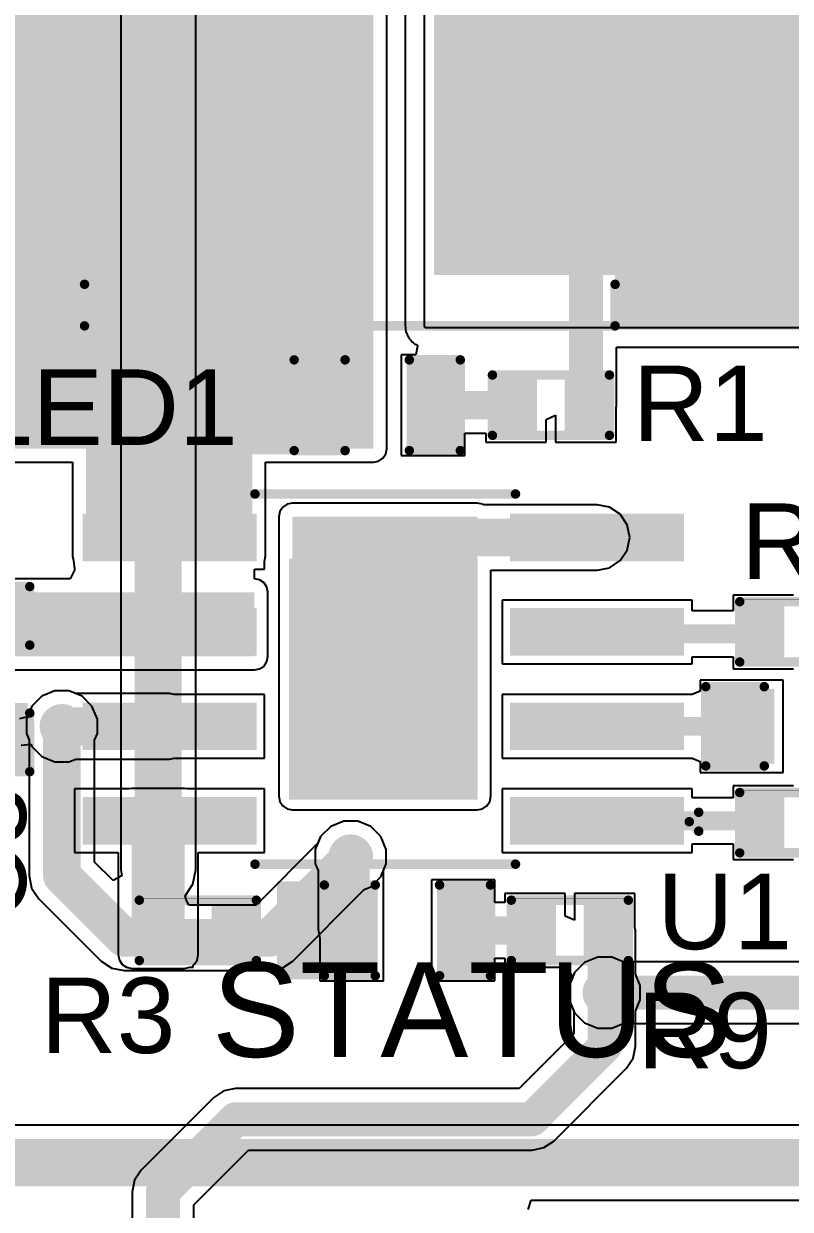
# Model space of a CAD drawing. Header units: millimetres. Extents: x 0.2 to 61.8, y 0.1 to 56.6.
# Drawn here: x 22.55 to 32.86, y 26.25 to 42.19 of the extents above; entities that cross this region are included whole.
import ezdxf

# ---------------------------------------------------------------- set-up
doc = ezdxf.new("R2010")
doc.units = ezdxf.units.MM
for name, color, linetype in [('BottomLayer', 5, 'Continuous'), ('BottomSolder', 6, 'Continuous'), ('TopLayer', 1, 'Continuous'), ('TopOverlay', 2, 'Continuous'), ('TopPaste', 8, 'Continuous'), ('TopSolder', 216, 'Continuous'), ('ViaHoleLayer', 16, 'Continuous')]:
    doc.layers.add(name, color=color, linetype=linetype)
doc.styles.add('Arial', font='', dxfattribs={"height": 0.2})
doc.styles.get('Arial').set_extended_font_data('Arial')

# ---------------------------------------------------------------- blocks, each defined once
blk = doc.blocks.new('SO_8_PWRPD_6')
at = {"layer": 'TopLayer'}
for points in [[(-3.975, 2.155), (-1.775, 2.155), (-1.775, 1.655), (-3.975, 1.655)], [(1.775, 2.155), (3.975, 2.155), (3.975, 1.655), (1.775, 1.655)], [(-1.2, 1.55), (1.2, 1.55), (1.2, -1.55), (-1.2, -1.55)], [(-3.975, 0.885), (-1.775, 0.885), (-1.775, 0.385), (-3.975, 0.385)], [(1.775, 0.885), (3.975, 0.885), (3.975, 0.385), (1.775, 0.385)], [(-3.975, -0.385), (-1.775, -0.385), (-1.775, -0.885), (-3.975, -0.885)], [(1.775, -0.385), (3.975, -0.385), (3.975, -0.885), (1.775, -0.885)], [(-3.975, -1.655), (-1.775, -1.655), (-1.775, -2.155), (-3.975, -2.155)], [(1.775, -1.655), (3.975, -1.655), (3.975, -2.155), (1.775, -2.155)]]:
    blk.add_hatch(color=1, dxfattribs=at).paths.add_polyline_path(points)
at = {"layer": 'TopPaste'}
for points in [[(-3.975, 2.155), (-1.775, 2.155), (-1.775, 1.655), (-3.975, 1.655)], [(1.775, 2.155), (3.975, 2.155), (3.975, 1.655), (1.775, 1.655)], [(-1.2, 1.55), (1.2, 1.55), (1.2, -1.55), (-1.2, -1.55)], [(-3.975, 0.885), (-1.775, 0.885), (-1.775, 0.385), (-3.975, 0.385)], [(1.775, 0.885), (3.975, 0.885), (3.975, 0.385), (1.775, 0.385)], [(-3.975, -0.385), (-1.775, -0.385), (-1.775, -0.885), (-3.975, -0.885)], [(1.775, -0.385), (3.975, -0.385), (3.975, -0.885), (1.775, -0.885)], [(-3.975, -1.655), (-1.775, -1.655), (-1.775, -2.155), (-3.975, -2.155)], [(1.775, -1.655), (3.975, -1.655), (3.975, -2.155), (1.775, -2.155)]]:
    blk.add_hatch(color=8, dxfattribs=at).paths.add_polyline_path(points)
at = {"layer": 'TopSolder'}
for points in [[(-4.045, 2.225), (-1.705, 2.225), (-1.705, 1.585), (-4.045, 1.585)], [(1.705, 2.225), (4.045, 2.225), (4.045, 1.585), (1.705, 1.585)], [(-1.27, 1.62), (1.27, 1.62), (1.27, -1.62), (-1.27, -1.62)], [(-4.045, 0.955), (-1.705, 0.955), (-1.705, 0.315), (-4.045, 0.315)], [(1.705, 0.955), (4.045, 0.955), (4.045, 0.315), (1.705, 0.315)], [(-4.045, -0.315), (-1.705, -0.315), (-1.705, -0.955), (-4.045, -0.955)], [(1.705, -0.315), (4.045, -0.315), (4.045, -0.955), (1.705, -0.955)], [(-4.045, -1.585), (-1.705, -1.585), (-1.705, -2.225), (-4.045, -2.225)], [(1.705, -1.585), (4.045, -1.585), (4.045, -2.225), (1.705, -2.225)]]:
    blk.add_hatch(color=216, dxfattribs=at).paths.add_polyline_path(points)
at = {"layer": 'TopOverlay', "const_width": 0.127}
for points in [[(1.727, 2.489), (-1.778, 2.489)], [(-4.243, 2.045), (-4.243, 1.791)], [(-4.116, 1.918), (-4.243, 2.045)], [(-4.116, 1.918), (-4.243, 1.791)], [(1.727, -2.489), (-1.778, -2.489)]]:
    blk.add_lwpolyline(points, dxfattribs=at)
at = {"layer": 'TopOverlay', "const_width": 0.0635}
for points in [[(-1.81, 2.489, 1), (-1.746, 2.489, 1)], [(1.695, 2.489, 1), (1.759, 2.489, 1)], [(-4.275, 2.045, 1), (-4.211, 2.045, 1)], [(-4.275, 2.045, 1), (-4.211, 2.045, 1)], [(-4.148, 1.918, 1), (-4.084, 1.918, 1)], [(-4.148, 1.918, 1), (-4.084, 1.918, 1)], [(-4.275, 1.791, 1), (-4.211, 1.791, 1)], [(-4.275, 1.791, 1), (-4.211, 1.791, 1)], [(-1.81, -2.489, 1), (-1.746, -2.489, 1)], [(1.695, -2.489, 1), (1.759, -2.489, 1)]]:
    blk.add_lwpolyline(points, format="xyb", close=True, dxfattribs=at)
blk = doc.blocks.new('R___0402_18')
at = {"layer": 'TopLayer'}
for points in [[(-0.699, -0.318), (-0.699, 0.318), (-0.241, 0.318), (-0.241, -0.318)], [(0.241, -0.318), (0.241, 0.318), (0.699, 0.318), (0.699, -0.318)]]:
    blk.add_hatch(color=1, dxfattribs=at).paths.add_polyline_path(points)
at = {"layer": 'TopPaste'}
for points in [[(-0.699, -0.318), (-0.699, 0.318), (-0.241, 0.318), (-0.241, -0.318)], [(0.241, -0.318), (0.241, 0.318), (0.699, 0.318), (0.699, -0.318)]]:
    blk.add_hatch(color=8, dxfattribs=at).paths.add_polyline_path(points)
at = {"layer": 'TopSolder'}
for points in [[(-0.754, -0.373), (-0.754, 0.373), (-0.186, 0.373), (-0.186, -0.373)], [(0.186, -0.373), (0.186, 0.373), (0.754, 0.373), (0.754, -0.373)]]:
    blk.add_hatch(color=216, dxfattribs=at).paths.add_polyline_path(points)
at = {"layer": 'TopOverlay'}
for points, const_width in [([(0.787, 0.406), (-0.787, 0.406)], 0.127), ([(-0.787, 0.406), (-0.787, -0.406)], 0.127), ([(0.787, 0.406), (0.787, -0.406)], 0.127), ([(0.787, -0.406), (-0.787, -0.406)], 0.127), ([(0.813, -0.432), (-0.813, -0.432)], 0.00323)]:
    blk.add_lwpolyline(points, dxfattribs=dict(at, const_width=const_width))
for points, const_width in [([(-0.819, 0.406, 1), (-0.756, 0.406, 1)], 0.0635), ([(-0.819, 0.406, 1), (-0.756, 0.406, 1)], 0.0635), ([(0.756, 0.406, 1), (0.819, 0.406, 1)], 0.0635), ([(0.756, 0.406, 1), (0.819, 0.406, 1)], 0.0635), ([(-0.819, -0.406, 1), (-0.756, -0.406, 1)], 0.0635), ([(-0.819, -0.406, 1), (-0.756, -0.406, 1)], 0.0635), ([(-0.814, -0.432, 1), (-0.812, -0.432, 1)], 0.00161), ([(0.756, -0.406, 1), (0.819, -0.406, 1)], 0.0635), ([(0.756, -0.406, 1), (0.819, -0.406, 1)], 0.0635), ([(0.812, -0.432, 1), (0.814, -0.432, 1)], 0.00161)]:
    blk.add_lwpolyline(points, format="xyb", close=True, dxfattribs=dict(at, const_width=const_width))
blk = doc.blocks.new('R___0402_22')
at = {"layer": 'TopLayer'}
for points in [[(-0.699, -0.318), (-0.699, 0.318), (-0.241, 0.318), (-0.241, -0.318)], [(0.241, -0.318), (0.241, 0.318), (0.699, 0.318), (0.699, -0.318)]]:
    blk.add_hatch(color=1, dxfattribs=at).paths.add_polyline_path(points)
at = {"layer": 'TopPaste'}
for points in [[(-0.699, -0.318), (-0.699, 0.318), (-0.241, 0.318), (-0.241, -0.318)], [(0.241, -0.318), (0.241, 0.318), (0.699, 0.318), (0.699, -0.318)]]:
    blk.add_hatch(color=8, dxfattribs=at).paths.add_polyline_path(points)
at = {"layer": 'TopSolder'}
for points in [[(-0.754, -0.373), (-0.754, 0.373), (-0.186, 0.373), (-0.186, -0.373)], [(0.186, -0.373), (0.186, 0.373), (0.754, 0.373), (0.754, -0.373)]]:
    blk.add_hatch(color=216, dxfattribs=at).paths.add_polyline_path(points)
at = {"layer": 'TopOverlay'}
for points, const_width in [([(0.787, 0.406), (-0.787, 0.406)], 0.127), ([(-0.787, 0.406), (-0.787, -0.406)], 0.127), ([(0.787, 0.406), (0.787, -0.406)], 0.127), ([(0.787, -0.406), (-0.787, -0.406)], 0.127), ([(0.813, -0.432), (-0.813, -0.432)], 0.00323)]:
    blk.add_lwpolyline(points, dxfattribs=dict(at, const_width=const_width))
for points, const_width in [([(-0.819, 0.406, 1), (-0.756, 0.406, 1)], 0.0635), ([(-0.819, 0.406, 1), (-0.756, 0.406, 1)], 0.0635), ([(0.756, 0.406, 1), (0.819, 0.406, 1)], 0.0635), ([(0.756, 0.406, 1), (0.819, 0.406, 1)], 0.0635), ([(-0.819, -0.406, 1), (-0.756, -0.406, 1)], 0.0635), ([(-0.819, -0.406, 1), (-0.756, -0.406, 1)], 0.0635), ([(-0.814, -0.432, 1), (-0.812, -0.432, 1)], 0.00161), ([(0.756, -0.406, 1), (0.819, -0.406, 1)], 0.0635), ([(0.756, -0.406, 1), (0.819, -0.406, 1)], 0.0635), ([(0.812, -0.432, 1), (0.814, -0.432, 1)], 0.00161)]:
    blk.add_lwpolyline(points, format="xyb", close=True, dxfattribs=dict(at, const_width=const_width))
blk = doc.blocks.new('R___0402_23')
at = {"layer": 'TopLayer'}
for points in [[(-0.699, -0.318), (-0.699, 0.318), (-0.241, 0.318), (-0.241, -0.318)], [(0.241, -0.318), (0.241, 0.318), (0.699, 0.318), (0.699, -0.318)]]:
    blk.add_hatch(color=1, dxfattribs=at).paths.add_polyline_path(points)
at = {"layer": 'TopPaste'}
for points in [[(-0.699, -0.318), (-0.699, 0.318), (-0.241, 0.318), (-0.241, -0.318)], [(0.241, -0.318), (0.241, 0.318), (0.699, 0.318), (0.699, -0.318)]]:
    blk.add_hatch(color=8, dxfattribs=at).paths.add_polyline_path(points)
at = {"layer": 'TopSolder'}
for points in [[(-0.754, -0.373), (-0.754, 0.373), (-0.186, 0.373), (-0.186, -0.373)], [(0.186, -0.373), (0.186, 0.373), (0.754, 0.373), (0.754, -0.373)]]:
    blk.add_hatch(color=216, dxfattribs=at).paths.add_polyline_path(points)
at = {"layer": 'TopOverlay'}
for points, const_width in [([(0.787, 0.406), (-0.787, 0.406)], 0.127), ([(-0.787, 0.406), (-0.787, -0.406)], 0.127), ([(0.787, 0.406), (0.787, -0.406)], 0.127), ([(0.787, -0.406), (-0.787, -0.406)], 0.127), ([(0.813, -0.432), (-0.813, -0.432)], 0.00323)]:
    blk.add_lwpolyline(points, dxfattribs=dict(at, const_width=const_width))
for points, const_width in [([(-0.819, 0.406, 1), (-0.756, 0.406, 1)], 0.0635), ([(-0.819, 0.406, 1), (-0.756, 0.406, 1)], 0.0635), ([(0.756, 0.406, 1), (0.819, 0.406, 1)], 0.0635), ([(0.756, 0.406, 1), (0.819, 0.406, 1)], 0.0635), ([(-0.819, -0.406, 1), (-0.756, -0.406, 1)], 0.0635), ([(-0.819, -0.406, 1), (-0.756, -0.406, 1)], 0.0635), ([(-0.814, -0.432, 1), (-0.812, -0.432, 1)], 0.00161), ([(0.756, -0.406, 1), (0.819, -0.406, 1)], 0.0635), ([(0.756, -0.406, 1), (0.819, -0.406, 1)], 0.0635), ([(0.812, -0.432, 1), (0.814, -0.432, 1)], 0.00161)]:
    blk.add_lwpolyline(points, format="xyb", close=True, dxfattribs=dict(at, const_width=const_width))
blk = doc.blocks.new('R___0402_24')
at = {"layer": 'TopLayer'}
for points in [[(-0.699, -0.318), (-0.699, 0.318), (-0.241, 0.318), (-0.241, -0.318)], [(0.241, -0.318), (0.241, 0.318), (0.699, 0.318), (0.699, -0.318)]]:
    blk.add_hatch(color=1, dxfattribs=at).paths.add_polyline_path(points)
at = {"layer": 'TopPaste'}
for points in [[(-0.699, -0.318), (-0.699, 0.318), (-0.241, 0.318), (-0.241, -0.318)], [(0.241, -0.318), (0.241, 0.318), (0.699, 0.318), (0.699, -0.318)]]:
    blk.add_hatch(color=8, dxfattribs=at).paths.add_polyline_path(points)
at = {"layer": 'TopSolder'}
for points in [[(-0.754, -0.373), (-0.754, 0.373), (-0.186, 0.373), (-0.186, -0.373)], [(0.186, -0.373), (0.186, 0.373), (0.754, 0.373), (0.754, -0.373)]]:
    blk.add_hatch(color=216, dxfattribs=at).paths.add_polyline_path(points)
at = {"layer": 'TopOverlay'}
for points, const_width in [([(0.787, 0.406), (-0.787, 0.406)], 0.127), ([(-0.787, 0.406), (-0.787, -0.406)], 0.127), ([(0.787, 0.406), (0.787, -0.406)], 0.127), ([(0.787, -0.406), (-0.787, -0.406)], 0.127), ([(0.813, -0.432), (-0.813, -0.432)], 0.00323)]:
    blk.add_lwpolyline(points, dxfattribs=dict(at, const_width=const_width))
for points, const_width in [([(-0.819, 0.406, 1), (-0.756, 0.406, 1)], 0.0635), ([(-0.819, 0.406, 1), (-0.756, 0.406, 1)], 0.0635), ([(0.756, 0.406, 1), (0.819, 0.406, 1)], 0.0635), ([(0.756, 0.406, 1), (0.819, 0.406, 1)], 0.0635), ([(-0.819, -0.406, 1), (-0.756, -0.406, 1)], 0.0635), ([(-0.819, -0.406, 1), (-0.756, -0.406, 1)], 0.0635), ([(-0.814, -0.432, 1), (-0.812, -0.432, 1)], 0.00161), ([(0.756, -0.406, 1), (0.819, -0.406, 1)], 0.0635), ([(0.756, -0.406, 1), (0.819, -0.406, 1)], 0.0635), ([(0.812, -0.432, 1), (0.814, -0.432, 1)], 0.00161)]:
    blk.add_lwpolyline(points, format="xyb", close=True, dxfattribs=dict(at, const_width=const_width))
blk = doc.blocks.new('R___0402_26')
at = {"layer": 'TopLayer'}
for points in [[(-0.699, -0.318), (-0.699, 0.318), (-0.241, 0.318), (-0.241, -0.318)], [(0.241, -0.318), (0.241, 0.318), (0.699, 0.318), (0.699, -0.318)]]:
    blk.add_hatch(color=1, dxfattribs=at).paths.add_polyline_path(points)
at = {"layer": 'TopPaste'}
for points in [[(-0.699, -0.318), (-0.699, 0.318), (-0.241, 0.318), (-0.241, -0.318)], [(0.241, -0.318), (0.241, 0.318), (0.699, 0.318), (0.699, -0.318)]]:
    blk.add_hatch(color=8, dxfattribs=at).paths.add_polyline_path(points)
at = {"layer": 'TopSolder'}
for points in [[(-0.754, -0.373), (-0.754, 0.373), (-0.186, 0.373), (-0.186, -0.373)], [(0.186, -0.373), (0.186, 0.373), (0.754, 0.373), (0.754, -0.373)]]:
    blk.add_hatch(color=216, dxfattribs=at).paths.add_polyline_path(points)
at = {"layer": 'TopOverlay'}
for points, const_width in [([(-0.787, 0.406), (0.787, 0.406)], 0.127), ([(-0.787, -0.406), (-0.787, 0.406)], 0.127), ([(0.787, -0.406), (0.787, 0.406)], 0.127), ([(-0.787, -0.406), (0.787, -0.406)], 0.127), ([(-0.813, -0.432), (0.813, -0.432)], 0.00323)]:
    blk.add_lwpolyline(points, dxfattribs=dict(at, const_width=const_width))
for points, const_width in [([(-0.819, 0.406, 1), (-0.756, 0.406, 1)], 0.0635), ([(-0.819, 0.406, 1), (-0.756, 0.406, 1)], 0.0635), ([(0.756, 0.406, 1), (0.819, 0.406, 1)], 0.0635), ([(0.756, 0.406, 1), (0.819, 0.406, 1)], 0.0635), ([(-0.819, -0.406, 1), (-0.756, -0.406, 1)], 0.0635), ([(-0.819, -0.406, 1), (-0.756, -0.406, 1)], 0.0635), ([(-0.814, -0.432, 1), (-0.812, -0.432, 1)], 0.00161), ([(0.756, -0.406, 1), (0.819, -0.406, 1)], 0.0635), ([(0.756, -0.406, 1), (0.819, -0.406, 1)], 0.0635), ([(0.812, -0.432, 1), (0.814, -0.432, 1)], 0.00161)]:
    blk.add_lwpolyline(points, format="xyb", close=True, dxfattribs=dict(at, const_width=const_width))
blk = doc.blocks.new('LED_0603_32')
at = {"layer": 'TopLayer'}
for points in [[(-1, 0.5), (-0.5, 0.5), (-0.5, -0.5), (-1, -0.5)], [(0.5, 0.5), (1, 0.5), (1, -0.5), (0.5, -0.5)]]:
    blk.add_hatch(color=1, dxfattribs=at).paths.add_polyline_path(points)
at = {"layer": 'TopOverlay'}
blk.add_hatch(color=2, dxfattribs=at).paths.add_polyline_path([(1.118, -0.66), (1.753, -0.66), (1.753, 0.66), (1.118, 0.66)])
at = {"layer": 'TopPaste'}
for points in [[(-1, 0.5), (-0.5, 0.5), (-0.5, -0.5), (-1, -0.5)], [(0.5, 0.5), (1, 0.5), (1, -0.5), (0.5, -0.5)]]:
    blk.add_hatch(color=8, dxfattribs=at).paths.add_polyline_path(points)
at = {"layer": 'TopSolder'}
for points in [[(-1.102, 0.602), (-0.398, 0.602), (-0.398, -0.602), (-1.102, -0.602)], [(0.398, 0.602), (1.102, 0.602), (1.102, -0.602), (0.398, -0.602)]]:
    blk.add_hatch(color=216, dxfattribs=at).paths.add_polyline_path(points)
at = {"layer": 'TopOverlay', "const_width": 0.127}
for points in [[(-1.118, 0.61), (-1.118, -0.61)], [(-0.432, 0.61), (-1.118, 0.61)], [(1.118, 0.61), (0.432, 0.61)], [(1.118, 0.61), (1.118, -0.61)], [(-0.432, -0.61), (-1.118, -0.61)], [(1.118, -0.61), (0.432, -0.61)]]:
    blk.add_lwpolyline(points, dxfattribs=at)
at = {"layer": 'TopOverlay', "const_width": 0.0635}
for points in [[(-1.149, 0.61, 1), (-1.086, 0.61, 1)], [(-1.149, 0.61, 1), (-1.086, 0.61, 1)], [(-0.464, 0.61, 1), (-0.4, 0.61, 1)], [(0.4, 0.61, 1), (0.464, 0.61, 1)], [(1.086, 0.61, 1), (1.149, 0.61, 1)], [(1.086, 0.61, 1), (1.149, 0.61, 1)], [(-1.149, -0.61, 1), (-1.086, -0.61, 1)], [(-1.149, -0.61, 1), (-1.086, -0.61, 1)], [(-0.464, -0.61, 1), (-0.4, -0.61, 1)], [(0.4, -0.61, 1), (0.464, -0.61, 1)], [(1.086, -0.61, 1), (1.149, -0.61, 1)], [(1.086, -0.61, 1), (1.149, -0.61, 1)]]:
    blk.add_lwpolyline(points, format="xyb", close=True, dxfattribs=at)
blk = doc.blocks.new('LED_0603_34')
at = {"layer": 'TopLayer'}
for points in [[(-1, 0.5), (-0.5, 0.5), (-0.5, -0.5), (-1, -0.5)], [(0.5, 0.5), (1, 0.5), (1, -0.5), (0.5, -0.5)]]:
    blk.add_hatch(color=1, dxfattribs=at).paths.add_polyline_path(points)
at = {"layer": 'TopOverlay'}
blk.add_hatch(color=2, dxfattribs=at).paths.add_polyline_path([(1.118, -0.66), (1.753, -0.66), (1.753, 0.66), (1.118, 0.66)])
at = {"layer": 'TopPaste'}
for points in [[(-1, 0.5), (-0.5, 0.5), (-0.5, -0.5), (-1, -0.5)], [(0.5, 0.5), (1, 0.5), (1, -0.5), (0.5, -0.5)]]:
    blk.add_hatch(color=8, dxfattribs=at).paths.add_polyline_path(points)
at = {"layer": 'TopSolder'}
for points in [[(-1.102, 0.602), (-0.398, 0.602), (-0.398, -0.602), (-1.102, -0.602)], [(0.398, 0.602), (1.102, 0.602), (1.102, -0.602), (0.398, -0.602)]]:
    blk.add_hatch(color=216, dxfattribs=at).paths.add_polyline_path(points)
at = {"layer": 'TopOverlay', "const_width": 0.127}
for points in [[(-1.118, 0.61), (-1.118, -0.61)], [(-0.432, 0.61), (-1.118, 0.61)], [(1.118, 0.61), (0.432, 0.61)], [(1.118, 0.61), (1.118, -0.61)], [(-0.432, -0.61), (-1.118, -0.61)], [(1.118, -0.61), (0.432, -0.61)]]:
    blk.add_lwpolyline(points, dxfattribs=at)
at = {"layer": 'TopOverlay', "const_width": 0.0635}
for points in [[(-1.149, 0.61, 1), (-1.086, 0.61, 1)], [(-1.149, 0.61, 1), (-1.086, 0.61, 1)], [(-0.464, 0.61, 1), (-0.4, 0.61, 1)], [(0.4, 0.61, 1), (0.464, 0.61, 1)], [(1.086, 0.61, 1), (1.149, 0.61, 1)], [(1.086, 0.61, 1), (1.149, 0.61, 1)], [(-1.149, -0.61, 1), (-1.086, -0.61, 1)], [(-1.149, -0.61, 1), (-1.086, -0.61, 1)], [(-0.464, -0.61, 1), (-0.4, -0.61, 1)], [(0.4, -0.61, 1), (0.464, -0.61, 1)], [(1.086, -0.61, 1), (1.149, -0.61, 1)], [(1.086, -0.61, 1), (1.149, -0.61, 1)]]:
    blk.add_lwpolyline(points, format="xyb", close=True, dxfattribs=at)
blk = doc.blocks.new('SMC_46')
at = {"layer": 'TopLayer'}
for points in [[(-6, 2.15), (-1.9, 2.15), (-1.9, -2.15), (-6, -2.15)], [(1.9, 2.15), (6, 2.15), (6, -2.15), (1.9, -2.15)]]:
    blk.add_hatch(color=1, dxfattribs=at).paths.add_polyline_path(points)
at = {"layer": 'TopOverlay'}
for points in [[(-7.239, 2.235), (-3.556, 2.235), (-3.556, 3.048), (-7.239, 3.048)], [(-7.239, -2.261), (-6.096, -2.261), (-6.096, 2.26), (-7.239, 2.26)], [(-7.239, -3.048), (-3.556, -3.048), (-3.556, -2.236), (-7.239, -2.236)]]:
    blk.add_hatch(color=2, dxfattribs=at).paths.add_polyline_path(points)
at = {"layer": 'TopPaste'}
for points in [[(-6, 2.15), (-1.9, 2.15), (-1.9, -2.15), (-6, -2.15)], [(1.9, 2.15), (6, 2.15), (6, -2.15), (1.9, -2.15)]]:
    blk.add_hatch(color=8, dxfattribs=at).paths.add_polyline_path(points)
at = {"layer": 'TopSolder'}
for points in [[(-6.102, 2.252), (-1.798, 2.252), (-1.798, -2.252), (-6.102, -2.252)], [(1.798, 2.252), (6.102, 2.252), (6.102, -2.252), (1.798, -2.252)]]:
    blk.add_hatch(color=216, dxfattribs=at).paths.add_polyline_path(points)
at = {"layer": 'TopOverlay', "const_width": 0.127}
for points in [[(-3.556, 2.997), (-3.556, 2.438)], [(3.581, 2.997), (-3.556, 2.997)], [(3.581, 2.997), (3.581, 2.438)], [(-3.556, -2.438), (-3.556, -2.997)], [(3.581, -2.438), (3.581, -2.997)], [(3.581, -2.997), (-3.556, -2.997)]]:
    blk.add_lwpolyline(points, dxfattribs=at)
at = {"layer": 'TopOverlay', "const_width": 0.0635}
for points in [[(-3.588, 2.997, 1), (-3.524, 2.997, 1)], [(-3.588, 2.997, 1), (-3.524, 2.997, 1)], [(3.55, 2.997, 1), (3.613, 2.997, 1)], [(3.55, 2.997, 1), (3.613, 2.997, 1)], [(-3.588, 2.438, 1), (-3.524, 2.438, 1)], [(3.55, 2.438, 1), (3.613, 2.438, 1)], [(-3.588, -2.438, 1), (-3.524, -2.438, 1)], [(3.55, -2.438, 1), (3.613, -2.438, 1)], [(-3.588, -2.997, 1), (-3.524, -2.997, 1)], [(-3.588, -2.997, 1), (-3.524, -2.997, 1)], [(3.55, -2.997, 1), (3.613, -2.997, 1)], [(3.55, -2.997, 1), (3.613, -2.997, 1)]]:
    blk.add_lwpolyline(points, format="xyb", close=True, dxfattribs=at)
blk = doc.blocks.new('C___0603_57')
at = {"layer": 'TopLayer'}
for points in [[(-0.381, 0.445), (-0.381, -0.445), (-1.143, -0.445), (-1.143, 0.445)], [(1.143, 0.445), (1.143, -0.445), (0.381, -0.445), (0.381, 0.445)]]:
    blk.add_hatch(color=1, dxfattribs=at).paths.add_polyline_path(points)
at = {"layer": 'TopPaste'}
for points in [[(-0.381, 0.445), (-0.381, -0.445), (-1.143, -0.445), (-1.143, 0.445)], [(1.143, 0.445), (1.143, -0.445), (0.381, -0.445), (0.381, 0.445)]]:
    blk.add_hatch(color=8, dxfattribs=at).paths.add_polyline_path(points)
at = {"layer": 'TopSolder'}
for points in [[(-0.321, 0.504), (-0.321, -0.504), (-1.203, -0.504), (-1.203, 0.504)], [(1.203, 0.504), (1.203, -0.504), (0.321, -0.504), (0.321, 0.504)]]:
    blk.add_hatch(color=216, dxfattribs=at).paths.add_polyline_path(points)
at = {"layer": 'TopOverlay', "const_width": 0.127}
for points in [[(-0.457, 0.533), (-1.245, 0.533)], [(-1.245, 0.533), (-1.245, -0.533)], [(1.245, 0.533), (0.457, 0.533)], [(1.245, 0.533), (1.245, -0.533)], [(-0.457, -0.533), (-1.245, -0.533)], [(1.245, -0.533), (0.457, -0.533)]]:
    blk.add_lwpolyline(points, dxfattribs=at)
at = {"layer": 'TopOverlay', "const_width": 0.0635}
for points in [[(-1.276, 0.533, 1), (-1.213, 0.533, 1)], [(-1.276, 0.533, 1), (-1.213, 0.533, 1)], [(-0.489, 0.533, 1), (-0.425, 0.533, 1)], [(0.425, 0.533, 1), (0.489, 0.533, 1)], [(1.213, 0.533, 1), (1.276, 0.533, 1)], [(1.213, 0.533, 1), (1.276, 0.533, 1)], [(-1.276, -0.533, 1), (-1.213, -0.533, 1)], [(-1.276, -0.533, 1), (-1.213, -0.533, 1)], [(-0.489, -0.533, 1), (-0.425, -0.533, 1)], [(0.425, -0.533, 1), (0.489, -0.533, 1)], [(1.213, -0.533, 1), (1.276, -0.533, 1)], [(1.213, -0.533, 1), (1.276, -0.533, 1)]]:
    blk.add_lwpolyline(points, format="xyb", close=True, dxfattribs=at)
blk = doc.blocks.new('C___0603_58')
at = {"layer": 'TopLayer'}
for points in [[(-0.381, 0.445), (-0.381, -0.445), (-1.143, -0.445), (-1.143, 0.445)], [(1.143, 0.445), (1.143, -0.445), (0.381, -0.445), (0.381, 0.445)]]:
    blk.add_hatch(color=1, dxfattribs=at).paths.add_polyline_path(points)
at = {"layer": 'TopPaste'}
for points in [[(-0.381, 0.445), (-0.381, -0.445), (-1.143, -0.445), (-1.143, 0.445)], [(1.143, 0.445), (1.143, -0.445), (0.381, -0.445), (0.381, 0.445)]]:
    blk.add_hatch(color=8, dxfattribs=at).paths.add_polyline_path(points)
at = {"layer": 'TopSolder'}
for points in [[(-0.321, 0.504), (-0.321, -0.504), (-1.203, -0.504), (-1.203, 0.504)], [(1.203, 0.504), (1.203, -0.504), (0.321, -0.504), (0.321, 0.504)]]:
    blk.add_hatch(color=216, dxfattribs=at).paths.add_polyline_path(points)
at = {"layer": 'TopOverlay', "const_width": 0.127}
for points in [[(-1.245, 0.533), (-0.457, 0.533)], [(-1.245, 0.533), (-1.245, -0.533)], [(0.457, 0.533), (1.245, 0.533)], [(1.245, 0.533), (1.245, -0.533)], [(-1.245, -0.533), (-0.457, -0.533)], [(0.457, -0.533), (1.245, -0.533)]]:
    blk.add_lwpolyline(points, dxfattribs=at)
at = {"layer": 'TopOverlay', "const_width": 0.0635}
for points in [[(-1.276, 0.533, 1), (-1.213, 0.533, 1)], [(-1.276, 0.533, 1), (-1.213, 0.533, 1)], [(-0.489, 0.533, 1), (-0.425, 0.533, 1)], [(0.425, 0.533, 1), (0.489, 0.533, 1)], [(1.213, 0.533, 1), (1.276, 0.533, 1)], [(1.213, 0.533, 1), (1.276, 0.533, 1)], [(-1.276, -0.533, 1), (-1.213, -0.533, 1)], [(-1.276, -0.533, 1), (-1.213, -0.533, 1)], [(-0.489, -0.533, 1), (-0.425, -0.533, 1)], [(0.425, -0.533, 1), (0.489, -0.533, 1)], [(1.213, -0.533, 1), (1.276, -0.533, 1)], [(1.213, -0.533, 1), (1.276, -0.533, 1)]]:
    blk.add_lwpolyline(points, format="xyb", close=True, dxfattribs=at)

msp = doc.modelspace()

# ---------------------------------------------------------------- hatches: boundary and pattern name
at = {"layer": 'BottomLayer'}
h = msp.add_hatch(color=5, dxfattribs=at)
edge = h.paths.add_edge_path()
edge.add_arc((26.721, 34.442), 0.3, 0, 360)
h = msp.add_hatch(color=5, dxfattribs=at)
edge = h.paths.add_edge_path()
edge.add_arc((28.067, 34.417), 0.3, 0, 360)
h = msp.add_hatch(color=5, dxfattribs=at)
edge = h.paths.add_edge_path()
edge.add_arc((27.387, 33.376), 0.3, 0, 360)
h = msp.add_hatch(color=5, dxfattribs=at)
edge = h.paths.add_edge_path()
edge.add_arc((23.063, 32.741), 0.3, 0, 360)
h = msp.add_hatch(color=5, dxfattribs=at)
edge = h.paths.add_edge_path()
edge.add_arc((26.721, 32.309), 0.3, 0, 360)
h = msp.add_hatch(color=5, dxfattribs=at)
edge = h.paths.add_edge_path()
edge.add_arc((28.067, 32.334), 0.3, 0, 360)
h = msp.add_hatch(color=5, dxfattribs=at)
edge = h.paths.add_edge_path()
edge.add_arc((26.949, 30.988), 0.3, 0, 360)
h = msp.add_hatch(color=5, dxfattribs=at)
edge = h.paths.add_edge_path()
edge.add_arc((24.359, 30.81), 0.3, 0, 360)
h = msp.add_hatch(color=5, dxfattribs=at)
edge = h.paths.add_edge_path()
edge.add_arc((30.366, 29.159), 0.3, 0, 360)
at = {"layer": 'BottomSolder'}
h = msp.add_hatch(color=6, dxfattribs=at)
edge = h.paths.add_edge_path()
edge.add_arc((26.721, 34.442), 0.252, 0, 360)
h = msp.add_hatch(color=6, dxfattribs=at)
edge = h.paths.add_edge_path()
edge.add_arc((28.067, 34.417), 0.252, 0, 360)
h = msp.add_hatch(color=6, dxfattribs=at)
edge = h.paths.add_edge_path()
edge.add_arc((27.387, 33.376), 0.252, 0, 360)
h = msp.add_hatch(color=6, dxfattribs=at)
edge = h.paths.add_edge_path()
edge.add_arc((23.063, 32.741), 0.15, 0, 360)
h = msp.add_hatch(color=6, dxfattribs=at)
edge = h.paths.add_edge_path()
edge.add_arc((26.721, 32.309), 0.252, 0, 360)
h = msp.add_hatch(color=6, dxfattribs=at)
edge = h.paths.add_edge_path()
edge.add_arc((28.067, 32.334), 0.252, 0, 360)
h = msp.add_hatch(color=6, dxfattribs=at)
edge = h.paths.add_edge_path()
edge.add_arc((26.949, 30.988), 0.15, 0, 360)
h = msp.add_hatch(color=6, dxfattribs=at)
edge = h.paths.add_edge_path()
edge.add_arc((24.359, 30.81), 0.15, 0, 360)
h = msp.add_hatch(color=6, dxfattribs=at)
edge = h.paths.add_edge_path()
edge.add_arc((30.366, 29.159), 0.15, 0, 360)
at = {"layer": 'TopLayer'}
for points in [[(20.853, 49.454), (20.853, 36.474), (27.254, 36.474), (27.254, 49.454)], [(28.067, 49.454), (28.067, 38.811), (34.468, 38.811), (34.468, 49.454)], [(25.623, 36.881), (23.388, 36.881), (23.388, 35.027), (25.623, 35.027)], [(26.162, 31.801), (28.651, 31.801), (28.651, 35.56), (26.162, 35.56)], [(17.018, 33.68), (25.654, 33.68), (25.654, 34.544), (17.018, 34.544)], [(24.714, 31.725), (24.003, 31.725), (24.003, 29.667), (24.714, 29.667)]]:
    msp.add_hatch(color=1, dxfattribs=at).paths.add_polyline_path(points)
h = msp.add_hatch(color=1, dxfattribs=at)
edge = h.paths.add_edge_path()
edge.add_arc((26.721, 34.442), 0.3, 0, 360)
h = msp.add_hatch(color=1, dxfattribs=at)
edge = h.paths.add_edge_path()
edge.add_arc((28.067, 34.417), 0.3, 0, 360)
h = msp.add_hatch(color=1, dxfattribs=at)
edge = h.paths.add_edge_path()
edge.add_arc((27.387, 33.376), 0.3, 0, 360)
h = msp.add_hatch(color=1, dxfattribs=at)
edge = h.paths.add_edge_path()
edge.add_arc((23.063, 32.741), 0.3, 0, 360)
h = msp.add_hatch(color=1, dxfattribs=at)
edge = h.paths.add_edge_path()
edge.add_arc((26.721, 32.309), 0.3, 0, 360)
h = msp.add_hatch(color=1, dxfattribs=at)
edge = h.paths.add_edge_path()
edge.add_arc((28.067, 32.334), 0.3, 0, 360)
h = msp.add_hatch(color=1, dxfattribs=at)
edge = h.paths.add_edge_path()
edge.add_arc((26.949, 30.988), 0.3, 0, 360)
h = msp.add_hatch(color=1, dxfattribs=at)
edge = h.paths.add_edge_path()
edge.add_arc((24.359, 30.81), 0.3, 0, 360)
h = msp.add_hatch(color=1, dxfattribs=at)
edge = h.paths.add_edge_path()
edge.add_arc((30.366, 29.159), 0.3, 0, 360)
at = {"layer": 'TopSolder'}
h = msp.add_hatch(color=216, dxfattribs=at)
edge = h.paths.add_edge_path()
edge.add_arc((26.721, 34.442), 0.252, 0, 360)
h = msp.add_hatch(color=216, dxfattribs=at)
edge = h.paths.add_edge_path()
edge.add_arc((28.067, 34.417), 0.252, 0, 360)
h = msp.add_hatch(color=216, dxfattribs=at)
edge = h.paths.add_edge_path()
edge.add_arc((27.387, 33.376), 0.252, 0, 360)
h = msp.add_hatch(color=216, dxfattribs=at)
edge = h.paths.add_edge_path()
edge.add_arc((23.063, 32.741), 0.15, 0, 360)
h = msp.add_hatch(color=216, dxfattribs=at)
edge = h.paths.add_edge_path()
edge.add_arc((26.721, 32.309), 0.252, 0, 360)
h = msp.add_hatch(color=216, dxfattribs=at)
edge = h.paths.add_edge_path()
edge.add_arc((28.067, 32.334), 0.252, 0, 360)
h = msp.add_hatch(color=216, dxfattribs=at)
edge = h.paths.add_edge_path()
edge.add_arc((26.949, 30.988), 0.15, 0, 360)
h = msp.add_hatch(color=216, dxfattribs=at)
edge = h.paths.add_edge_path()
edge.add_arc((24.359, 30.81), 0.15, 0, 360)
h = msp.add_hatch(color=216, dxfattribs=at)
edge = h.paths.add_edge_path()
edge.add_arc((30.366, 29.159), 0.15, 0, 360)
at = {"layer": 'ViaHoleLayer'}
h = msp.add_hatch(color=16, dxfattribs=at)
edge = h.paths.add_edge_path()
edge.add_arc((26.721, 34.442), 0.15, 0, 360)
h = msp.add_hatch(color=16, dxfattribs=at)
edge = h.paths.add_edge_path()
edge.add_arc((28.067, 34.417), 0.15, 0, 360)
h = msp.add_hatch(color=16, dxfattribs=at)
edge = h.paths.add_edge_path()
edge.add_arc((27.387, 33.376), 0.15, 0, 360)
h = msp.add_hatch(color=16, dxfattribs=at)
edge = h.paths.add_edge_path()
edge.add_arc((23.063, 32.741), 0.15, 0, 360)
h = msp.add_hatch(color=16, dxfattribs=at)
edge = h.paths.add_edge_path()
edge.add_arc((26.721, 32.309), 0.15, 0, 360)
h = msp.add_hatch(color=16, dxfattribs=at)
edge = h.paths.add_edge_path()
edge.add_arc((28.067, 32.334), 0.15, 0, 360)
h = msp.add_hatch(color=16, dxfattribs=at)
edge = h.paths.add_edge_path()
edge.add_arc((26.949, 30.988), 0.15, 0, 360)
h = msp.add_hatch(color=16, dxfattribs=at)
edge = h.paths.add_edge_path()
edge.add_arc((24.359, 30.81), 0.15, 0, 360)
h = msp.add_hatch(color=16, dxfattribs=at)
edge = h.paths.add_edge_path()
edge.add_arc((30.366, 29.159), 0.15, 0, 360)

# ---------------------------------------------------------------- linework, layer by layer
at = {"layer": 'BottomLayer'}
for p, q in [((24.864, 30.81), (24.864, 43.028)), ((23.854, 42.818), (23.854, 30.81)), ((22.968, 33.218), (22.793, 33.146)), ((23.158, 33.218), (22.968, 33.218)), ((23.334, 33.146), (23.158, 33.218)), ((22.658, 33.011), (22.585, 32.836)), ((22.793, 33.146), (22.658, 33.011)), ((23.468, 33.011), (23.334, 33.146)), ((23.541, 32.836), (23.468, 33.011)), ((22.585, 32.836), (22.585, 32.646)), ((23.541, 32.646), (23.541, 32.836)), ((22.585, 32.646), (22.623, 32.555)), ((22.623, 32.555), (22.623, 30.734)), ((23.503, 32.555), (23.541, 32.646)), ((23.503, 30.916), (23.503, 32.555)), ((26.854, 31.466), (26.679, 31.393)), ((27.044, 31.466), (26.854, 31.466)), ((27.22, 31.393), (27.044, 31.466)), ((26.544, 31.259), (26.507, 31.168)), ((26.679, 31.393), (26.544, 31.259)), ((27.354, 31.259), (27.22, 31.393)), ((27.427, 31.083), (27.354, 31.259)), ((26.507, 31.168), (25.675, 30.336)), ((27.427, 30.893), (27.427, 31.083)), ((23.753, 30.667), (23.503, 30.916)), ((23.854, 30.81), (23.87, 30.73)), ((24.825, 30.617), (24.864, 30.81)), ((27.354, 30.717), (27.427, 30.893)), ((22.623, 30.734), (22.656, 30.566)), ((23.87, 30.73), (23.753, 30.667)), ((24.722, 30.463), (24.825, 30.617)), ((27.22, 30.583), (27.354, 30.717)), ((22.656, 30.566), (22.752, 30.423)), ((24.734, 30.413), (24.722, 30.463)), ((26.169, 29.584), (27.129, 30.545)), ((27.129, 30.545), (27.22, 30.583)), ((22.752, 30.423), (23.59, 29.584)), ((24.769, 30.336), (24.734, 30.413)), ((25.675, 30.336), (24.769, 30.336)), ((23.59, 29.584), (23.733, 29.489)), ((26.026, 29.489), (26.169, 29.584)), ((30.095, 29.564), (29.961, 29.43)), ((30.271, 29.637), (30.095, 29.564)), ((30.461, 29.637), (30.271, 29.637)), ((30.614, 29.574), (30.461, 29.637)), ((34.093, 29.574), (30.614, 29.574)), ((23.733, 29.489), (23.901, 29.456)), ((23.901, 29.456), (25.857, 29.456)), ((25.857, 29.456), (26.026, 29.489)), ((29.961, 29.43), (29.888, 29.254)), ((29.888, 29.254), (29.888, 29.064)), ((29.888, 29.064), (29.961, 28.889)), ((29.961, 28.889), (30.095, 28.754)), ((30.095, 28.754), (30.271, 28.681)), ((30.461, 28.681), (30.614, 28.745)), ((30.614, 28.745), (34.265, 28.745)), ((30.271, 28.681), (30.461, 28.681)), ((49.301, 27.378), (6.661, 27.378)), ((29.336, 26.241), (29.375, 26.368)), ((29.375, 26.368), (49.092, 26.368))]:
    msp.add_line(p, q, dxfattribs=at)
for points, const_width in [([(24.359, 30.81), (24.359, 43.028)], 0.635), ([(23.063, 30.734), (23.063, 32.741)], 0.508), ([(25.857, 29.896), (26.949, 30.988)], 0.508), ([(23.063, 30.734), (23.901, 29.896)], 0.508), ([(23.901, 29.896), (25.857, 29.896)], 0.508), ([(30.366, 29.159), (34.265, 29.159)], 0.457), ([(6.452, 26.873), (49.301, 26.873)], 0.635)]:
    msp.add_lwpolyline(points, dxfattribs=dict(at, const_width=const_width))
for points, const_width in [([(22.936, 32.741, 1), (23.19, 32.741, 1)], 0.254), ([(24.2, 30.81, 1), (24.517, 30.81, 1)], 0.318), ([(26.822, 30.988, 1), (27.076, 30.988, 1)], 0.254), ([(22.936, 30.734, 1), (23.19, 30.734, 1)], 0.254), ([(22.936, 30.734, 1), (23.19, 30.734, 1)], 0.254), ([(23.774, 29.896, 1), (24.028, 29.896, 1)], 0.254), ([(23.774, 29.896, 1), (24.028, 29.896, 1)], 0.254), ([(25.73, 29.896, 1), (25.984, 29.896, 1)], 0.254), ([(25.73, 29.896, 1), (25.984, 29.896, 1)], 0.254), ([(30.251, 29.159, 1), (30.48, 29.159, 1)], 0.229)]:
    msp.add_lwpolyline(points, format="xyb", close=True, dxfattribs=dict(at, const_width=const_width))
at = {"layer": 'TopLayer'}
for p, q in [((27.681, 49.857), (27.681, 38.126)), ((27.94, 38.126), (27.94, 49.857)), ((27.435, 36.474), (27.435, 49.454)), ((27.681, 38.126), (27.686, 38.1)), ((27.944, 38.103), (27.94, 38.126)), ((27.686, 38.1), (27.686, 38.075)), ((27.686, 38.075), (27.69, 38.052)), ((27.69, 38.052), (27.69, 38.052)), ((27.69, 38.052), (27.69, 38.052)), ((27.69, 38.052), (27.7, 38.029)), ((27.7, 38.029), (27.701, 38.026)), ((27.701, 38.026), (27.702, 38.024)), ((27.702, 38.024), (27.708, 38.011)), ((27.708, 38.011), (27.71, 38.001)), ((27.71, 38.001), (27.715, 37.992)), ((27.715, 37.992), (27.729, 37.959)), ((27.729, 37.959), (27.729, 37.959)), ((27.729, 37.959), (27.729, 37.959)), ((27.729, 37.959), (27.755, 37.934)), ((27.949, 38.1), (27.944, 38.103)), ((40.792, 38.1), (27.949, 38.1)), ((27.755, 37.934), (27.766, 37.917)), ((27.766, 37.917), (27.783, 37.906)), ((27.783, 37.906), (27.801, 37.888)), ((27.801, 37.888), (27.801, 37.888)), ((27.801, 37.888), (27.801, 37.888)), ((27.801, 37.888), (27.805, 37.885)), ((27.805, 37.885), (27.829, 37.875)), ((27.848, 37.853), (27.825, 37.736)), ((27.829, 37.875), (27.846, 37.863)), ((27.846, 37.863), (27.848, 37.853)), ((30.526, 37.059), (30.526, 37.841)), ((30.526, 37.841), (36.748, 37.841)), ((27.825, 37.736), (27.627, 37.736)), ((27.627, 37.736), (27.627, 36.381)), ((30.518, 37.019), (30.526, 37.059)), ((30.518, 36.563), (30.518, 37.019)), ((29.578, 36.868), (29.705, 36.924)), ((29.578, 36.563), (29.578, 36.868)), ((29.705, 36.924), (29.705, 36.563)), ((28.483, 36.381), (28.483, 36.683)), ((28.483, 36.683), (28.765, 36.683)), ((28.765, 36.683), (28.765, 36.563)), ((28.765, 36.563), (29.578, 36.563)), ((29.705, 36.563), (30.518, 36.563)), ((27.382, 36.346), (27.422, 36.405)), ((27.422, 36.405), (27.435, 36.474)), ((27.627, 36.381), (28.483, 36.381)), ((20.853, 36.293), (23.206, 36.293)), ((23.206, 36.293), (23.206, 35.027)), ((25.804, 35.027), (25.804, 36.293)), ((25.804, 36.293), (27.254, 36.293)), ((27.254, 36.293), (27.324, 36.307)), ((27.324, 36.307), (27.382, 36.346)), ((26.093, 35.727), (26.034, 35.688)), ((26.162, 35.741), (26.093, 35.727)), ((28.651, 35.741), (26.162, 35.741)), ((28.721, 35.727), (28.651, 35.741)), ((28.73, 35.721), (28.721, 35.727)), ((30.262, 35.721), (28.73, 35.721)), ((30.431, 35.687), (30.262, 35.721)), ((25.995, 35.629), (25.981, 35.56)), ((25.981, 35.56), (25.981, 31.801)), ((26.034, 35.688), (25.995, 35.629)), ((30.573, 35.592), (30.431, 35.687)), ((30.669, 35.449), (30.573, 35.592)), ((30.702, 35.281), (30.669, 35.449)), ((30.669, 35.112), (30.702, 35.281)), ((30.573, 34.969), (30.669, 35.112)), ((23.206, 35.027), (23.217, 34.973)), ((23.217, 34.973), (23.234, 34.853)), ((25.79, 34.957), (25.804, 35.027)), ((25.79, 34.853), (25.79, 34.957)), ((25.79, 34.957), (25.79, 34.957)), ((30.431, 34.874), (30.573, 34.969)), ((23.235, 34.852), (23.175, 34.725)), ((23.234, 34.853), (23.234, 34.853)), ((23.234, 34.853), (23.235, 34.852)), ((25.654, 34.725), (25.655, 34.852)), ((25.655, 34.852), (25.66, 34.853)), ((25.66, 34.853), (25.79, 34.853)), ((28.832, 31.801), (28.832, 34.84)), ((28.832, 34.84), (30.262, 34.84)), ((30.262, 34.84), (30.431, 34.874)), ((23.175, 34.725), (20.298, 34.725)), ((25.723, 34.711), (25.654, 34.725)), ((25.782, 34.672), (25.723, 34.711)), ((25.821, 34.613), (25.782, 34.672)), ((25.835, 34.544), (25.821, 34.613)), ((25.835, 33.68), (25.835, 34.544)), ((31.54, 34.438), (28.984, 34.438)), ((28.984, 34.438), (28.984, 33.583)), ((31.54, 34.296), (31.54, 34.438)), ((32.906, 34.506), (32.093, 34.506)), ((32.093, 34.506), (32.093, 34.296)), ((32.093, 34.296), (31.54, 34.296)), ((25.821, 33.611), (25.835, 33.68)), ((31.54, 33.583), (31.54, 33.674)), ((31.54, 33.674), (32.093, 33.674)), ((32.093, 33.674), (32.093, 33.515)), ((16.025, 33.499), (25.654, 33.499)), ((25.654, 33.499), (25.723, 33.513)), ((25.723, 33.513), (25.782, 33.552)), ((25.782, 33.552), (25.821, 33.611)), ((28.984, 33.583), (31.54, 33.583)), ((32.093, 33.515), (32.906, 33.515)), ((32.766, 33.363), (31.648, 33.363)), ((31.648, 33.363), (31.648, 33.213)), ((32.766, 32.118), (32.766, 33.363)), ((22.968, 33.218), (22.793, 33.146)), ((23.158, 33.218), (22.968, 33.218)), ((23.249, 33.181), (23.158, 33.218)), ((24.512, 33.181), (23.249, 33.181)), ((24.575, 33.168), (24.512, 33.181)), ((25.79, 33.168), (24.575, 33.168)), ((25.79, 32.313), (25.79, 33.168)), ((31.54, 33.168), (28.984, 33.168)), ((28.984, 33.168), (28.984, 32.313)), ((31.648, 33.213), (31.54, 33.168)), ((31.54, 33.168), (31.54, 33.168)), ((22.658, 33.011), (22.599, 32.869)), ((22.793, 33.146), (22.658, 33.011)), ((22.599, 32.869), (22.493, 32.843)), ((22.513, 32.488), (22.645, 32.501)), ((22.645, 32.501), (22.658, 32.47)), ((22.658, 32.47), (22.793, 32.336)), ((22.793, 32.336), (22.968, 32.263)), ((22.968, 32.263), (23.158, 32.263)), ((23.158, 32.263), (23.249, 32.3)), ((23.249, 32.3), (24.512, 32.3)), ((24.512, 32.3), (24.575, 32.313)), ((24.575, 32.313), (25.79, 32.313)), ((28.984, 32.313), (31.54, 32.313)), ((31.54, 32.313), (31.54, 32.313)), ((31.54, 32.313), (31.648, 32.268)), ((31.648, 32.268), (31.648, 32.118)), ((31.648, 32.118), (32.766, 32.118)), ((23.965, 31.898), (23.234, 31.898)), ((23.234, 31.898), (23.234, 31.043)), ((24.003, 31.906), (23.965, 31.898)), ((24.714, 31.906), (24.003, 31.906)), ((24.752, 31.898), (24.714, 31.906)), ((25.79, 31.898), (24.752, 31.898)), ((25.79, 31.043), (25.79, 31.898)), ((31.54, 31.898), (28.984, 31.898)), ((28.984, 31.898), (28.984, 31.043)), ((31.54, 31.781), (31.54, 31.898)), ((32.906, 31.941), (32.093, 31.941)), ((32.093, 31.941), (32.093, 31.781)), ((25.981, 31.801), (25.995, 31.731)), ((25.995, 31.731), (26.034, 31.673)), ((28.779, 31.673), (28.819, 31.731)), ((28.819, 31.731), (28.832, 31.801)), ((32.093, 31.781), (31.54, 31.781)), ((26.034, 31.673), (26.093, 31.633)), ((26.093, 31.633), (26.162, 31.62)), ((26.162, 31.62), (28.651, 31.62)), ((28.651, 31.62), (28.721, 31.633)), ((28.721, 31.633), (28.779, 31.673)), ((26.854, 31.466), (26.679, 31.393)), ((27.044, 31.466), (26.854, 31.466)), ((27.22, 31.393), (27.044, 31.466)), ((26.544, 31.259), (26.472, 31.083)), ((26.679, 31.393), (26.544, 31.259)), ((27.354, 31.259), (27.22, 31.393)), ((27.427, 31.083), (27.354, 31.259)), ((31.54, 31.043), (31.54, 31.16)), ((31.54, 31.16), (32.093, 31.16)), ((32.093, 31.16), (32.093, 30.95)), ((23.234, 31.043), (23.822, 31.043)), ((23.822, 31.043), (23.822, 29.667)), ((24.895, 29.667), (24.895, 31.043)), ((24.895, 31.043), (25.79, 31.043)), ((26.472, 31.083), (26.472, 30.893)), ((27.427, 30.893), (27.427, 31.083)), ((28.984, 31.043), (31.54, 31.043)), ((32.093, 30.95), (32.906, 30.95)), ((26.472, 30.893), (26.509, 30.802)), ((26.509, 30.802), (26.509, 30.011)), ((27.39, 30.802), (27.427, 30.893)), ((27.39, 30.011), (27.39, 30.802)), ((28.889, 30.675), (28.034, 30.675)), ((28.034, 30.675), (28.034, 29.32)), ((28.889, 30.373), (28.889, 30.675)), ((29.832, 30.493), (29.02, 30.493)), ((29.02, 30.493), (29.02, 30.373)), ((29.832, 30.188), (29.832, 30.493)), ((30.772, 30.493), (29.959, 30.493)), ((29.959, 30.493), (29.959, 30.132)), ((30.772, 30.037), (30.772, 30.493)), ((29.02, 30.373), (28.889, 30.373)), ((29.959, 30.132), (29.832, 30.188)), ((26.509, 30.011), (26.534, 29.888)), ((27.389, 30.008), (27.39, 30.011)), ((27.389, 29.32), (27.389, 30.008)), ((30.78, 29.997), (30.772, 30.037)), ((30.78, 29.407), (30.78, 29.997)), ((26.534, 29.888), (26.534, 29.32)), ((23.822, 29.667), (23.836, 29.598)), ((24.882, 29.598), (24.895, 29.667)), ((23.836, 29.598), (23.875, 29.539)), ((23.875, 29.539), (23.934, 29.5)), ((23.934, 29.5), (24.003, 29.486)), ((24.714, 29.486), (24.784, 29.5)), ((24.784, 29.5), (24.787, 29.502)), ((24.787, 29.502), (24.828, 29.502)), ((24.828, 29.53), (24.842, 29.539)), ((24.828, 29.502), (24.828, 29.53)), ((24.842, 29.539), (24.882, 29.598)), ((28.889, 29.32), (28.889, 29.622)), ((28.889, 29.622), (29.02, 29.622)), ((29.02, 29.622), (29.02, 29.502)), ((29.02, 29.502), (29.824, 29.502)), ((29.824, 29.502), (29.832, 29.502)), ((29.832, 29.502), (29.873, 29.495)), ((29.873, 29.495), (29.931, 29.358)), ((24.003, 29.486), (24.714, 29.486)), ((29.931, 29.358), (29.888, 29.254)), ((30.843, 29.254), (30.78, 29.407)), ((26.534, 29.32), (27.389, 29.32)), ((28.034, 29.32), (28.889, 29.32)), ((29.888, 29.254), (29.888, 29.064)), ((30.843, 29.064), (30.843, 29.254)), ((29.888, 29.064), (29.951, 28.911)), ((30.78, 28.911), (30.843, 29.064)), ((29.951, 28.911), (29.951, 28.607)), ((30.78, 28.435), (30.78, 28.911)), ((29.951, 28.607), (29.216, 27.872)), ((30.749, 28.277), (30.78, 28.435)), ((30.659, 28.142), (30.749, 28.277)), ((29.681, 27.164), (30.659, 28.142)), ((25.107, 27.75), (24.129, 26.772)), ((25.241, 27.84), (25.107, 27.75)), ((25.4, 27.872), (25.241, 27.84)), ((29.216, 27.872), (25.4, 27.872)), ((29.546, 27.075), (29.681, 27.164)), ((24.836, 26.308), (25.572, 27.043)), ((25.572, 27.043), (29.388, 27.043)), ((29.388, 27.043), (29.546, 27.075)), ((24.039, 26.638), (24.008, 26.48)), ((24.129, 26.772), (24.039, 26.638)), ((24.008, 26.48), (24.008, 24.74)), ((24.836, 24.74), (24.836, 26.308))]:
    msp.add_line(p, q, dxfattribs=at)
for points, const_width in [([(22.999, 37.884), (22.999, 41.123)], 0.635), ([(30.048, 39.878), (30.112, 39.815)], 0.457), ([(30.112, 37.059), (30.112, 39.815)], 0.457), ([(22.999, 37.884), (23.8, 37.084)], 0.635), ([(23.8, 37.084), (26.393, 37.084)], 0.635), ([(28.055, 37.059), (29.172, 37.059)], 0.381), ([(28.27, 35.23), (28.321, 35.281)], 0.508), ([(28.321, 35.281), (30.262, 35.281)], 0.508), ([(30.288, 33.985), (32.491, 33.985)], 0.254), ([(23.063, 32.741), (24.512, 32.741)], 0.508), ([(30.262, 32.741), (32.173, 32.741)], 0.254), ([(30.262, 31.471), (32.389, 31.471)], 0.254), ([(32.525, 31.471), (32.55, 31.445)], 0.254), ([(26.949, 30.011), (26.949, 30.988)], 0.508), ([(28.461, 29.997), (29.426, 29.997)], 0.381), ([(30.366, 29.159), (30.366, 29.997)], 0.457), ([(30.366, 28.435), (30.366, 29.159)], 0.457), ([(29.388, 27.457), (30.366, 28.435)], 0.457), ([(24.422, 26.48), (25.4, 27.457)], 0.457), ([(25.4, 27.457), (29.388, 27.457)], 0.457), ([(24.422, 24.74), (24.422, 26.48)], 0.457)]:
    msp.add_lwpolyline(points, dxfattribs=dict(at, const_width=const_width))
for points, const_width in [([(22.841, 41.123, 1), (23.158, 41.123, 1)], 0.318), ([(29.934, 39.878, 1), (30.163, 39.878, 1)], 0.229), ([(29.997, 39.815, 1), (30.226, 39.815, 1)], 0.229), ([(29.997, 39.815, 1), (30.226, 39.815, 1)], 0.229), ([(22.841, 37.884, 1), (23.158, 37.884, 1)], 0.318), ([(22.841, 37.884, 1), (23.158, 37.884, 1)], 0.318), ([(23.641, 37.084, 1), (23.959, 37.084, 1)], 0.318), ([(23.641, 37.084, 1), (23.959, 37.084, 1)], 0.318), ([(26.234, 37.084, 1), (26.551, 37.084, 1)], 0.318), ([(27.96, 37.059, 1), (28.15, 37.059, 1)], 0.191), ([(29.077, 37.059, 1), (29.267, 37.059, 1)], 0.191), ([(29.997, 37.059, 1), (30.226, 37.059, 1)], 0.229), ([(28.143, 35.23, 1), (28.397, 35.23, 1)], 0.254), ([(28.194, 35.281, 1), (28.448, 35.281, 1)], 0.254), ([(28.194, 35.281, 1), (28.448, 35.281, 1)], 0.254), ([(30.135, 35.281, 1), (30.389, 35.281, 1)], 0.254), ([(30.224, 33.985, 1), (30.351, 33.985, 1)], 0.127), ([(32.427, 33.985, 1), (32.554, 33.985, 1)], 0.127), ([(22.936, 32.741, 1), (23.19, 32.741, 1)], 0.254), ([(24.385, 32.741, 1), (24.639, 32.741, 1)], 0.254), ([(30.199, 32.741, 1), (30.326, 32.741, 1)], 0.127), ([(32.11, 32.741, 1), (32.237, 32.741, 1)], 0.127), ([(30.199, 31.471, 1), (30.326, 31.471, 1)], 0.127), ([(32.326, 31.471, 1), (32.453, 31.471, 1)], 0.127), ([(32.461, 31.471, 1), (32.588, 31.471, 1)], 0.127), ([(32.487, 31.445, 1), (32.614, 31.445, 1)], 0.127), ([(26.822, 30.988, 1), (27.076, 30.988, 1)], 0.254), ([(26.822, 30.011, 1), (27.076, 30.011, 1)], 0.254), ([(28.366, 29.997, 1), (28.557, 29.997, 1)], 0.191), ([(29.331, 29.997, 1), (29.521, 29.997, 1)], 0.191), ([(30.251, 29.997, 1), (30.48, 29.997, 1)], 0.229), ([(30.251, 29.159, 1), (30.48, 29.159, 1)], 0.229), ([(30.251, 29.159, 1), (30.48, 29.159, 1)], 0.229), ([(30.251, 28.435, 1), (30.48, 28.435, 1)], 0.229), ([(30.251, 28.435, 1), (30.48, 28.435, 1)], 0.229), ([(25.286, 27.457, 1), (25.514, 27.457, 1)], 0.229), ([(25.286, 27.457, 1), (25.514, 27.457, 1)], 0.229), ([(29.273, 27.457, 1), (29.502, 27.457, 1)], 0.229), ([(29.273, 27.457, 1), (29.502, 27.457, 1)], 0.229), ([(24.308, 26.48, 1), (24.536, 26.48, 1)], 0.229), ([(24.308, 26.48, 1), (24.536, 26.48, 1)], 0.229)]:
    msp.add_lwpolyline(points, format="xyb", close=True, dxfattribs=dict(at, const_width=const_width))

# ---------------------------------------------------------------- block references
for name, p, rotation in [('SMC_46', (26.949, 41.123), 180), ('LED_0603_34', (27.305, 37.059), 180), ('SO_8_PWRPD_6', (27.387, 33.376), 180), ('C___0603_58', (22.098, 33.376), 90), ('R___0402_22', (32.969, 34.011), 180), ('C___0603_57', (32.969, 32.741), 180), ('R___0402_23', (32.969, 31.445), 180), ('LED_0603_32', (27.711, 29.997), 180), ('R___0402_24', (24.892, 29.997), 180), ('R___0402_18', (29.896, 29.997), 180)]:
    msp.add_blockref(name, p, dxfattribs=dict(rotation=rotation))
msp.add_blockref('R___0402_26', (29.642, 37.059))

# ---------------------------------------------------------------- texts
at = {"layer": 'TopOverlay', "style": 'Arial'}
for s, p in [('LED1', (21.878, 36.525)), ('R1', (30.743, 36.576)), ('U1', (31.073, 29.744)), ('R3', (22.776, 28.347)), ('R9', (30.802, 28.143))]:
    msp.add_text(s, height=1.016, dxfattribs=at).set_placement(p)
for s, height, rotation, p in [('R5', 1.016, 360, (32.199, 34.722)), ('C3', 1.016, 90, (22.58, 30.116)), ('STATUS', 1.27, 360, (25.08, 28.295))]:
    msp.add_text(s, height=height, rotation=rotation, dxfattribs=at).set_placement(p)

doc.saveas('drawing.dxf')
